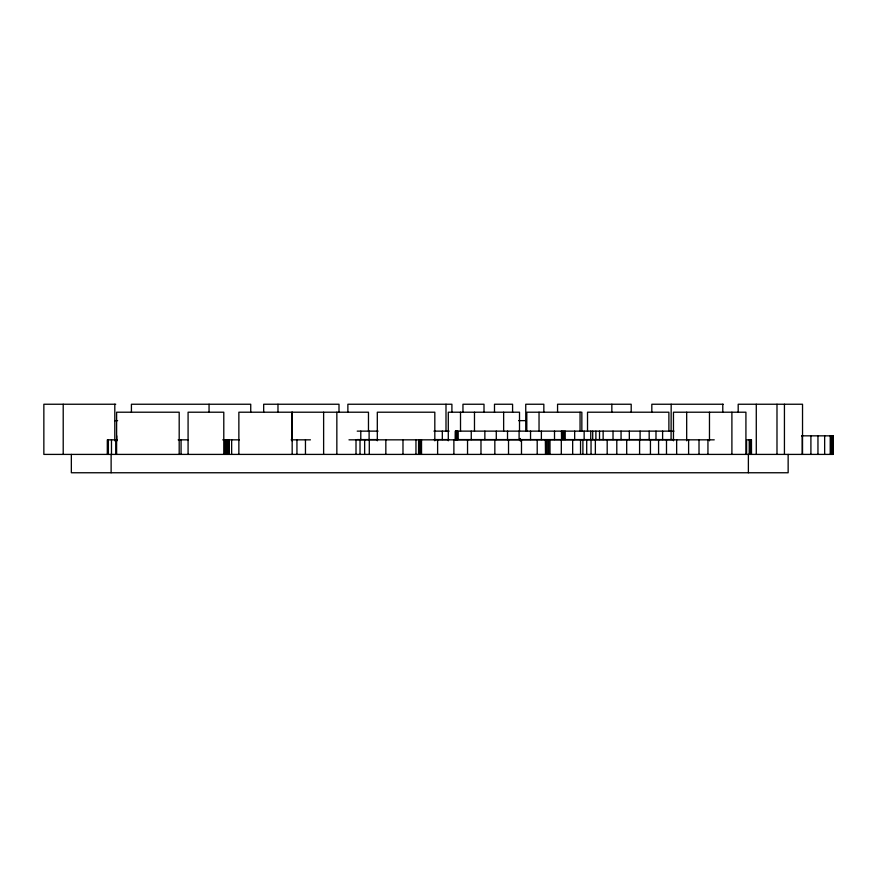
<?xml version="1.0" encoding="UTF-8"?>
<svg xmlns="http://www.w3.org/2000/svg" width="877" height="877" viewBox="0 0 877 877"><rect width="100%" height="100%" fill="white"/><g stroke="black" fill="none" stroke-linecap="round" stroke-linejoin="round"><path stroke-width="1.32" d="M115.72 404.242L43.85 404.242L43.85 454.407L833.062 454.407L833.04 435.836L801.567 435.836M723.196 404.242L651.819 404.242L651.819 412.376M114.832 420.642L117.617 420.642M518.592 420.642L525.827 420.642M357.224 431.133L378.075 431.133M433.94 431.133L449.167 431.133M673.996 431.133L455.338 431.133L455.338 439.585L673.996 439.585M357.224 439.585L378.075 439.585M433.94 439.585L449.167 439.585M117.419 439.837L107.389 439.837L107.389 454.407M178.163 439.837L188.336 439.837M222.758 439.837L239.41 439.837M291.12 439.837L310.436 439.837M348.98 439.837L714.24 439.837M833.15 435.836L833.106 454.407M832.832 435.836L832.744 454.407M832.416 435.836L832.416 454.407M831.714 435.836L831.714 454.407M830.99 435.836L830.99 454.407M830.223 435.836L830.223 454.407M824.654 435.836L824.654 454.407M817.956 435.836L817.956 454.407M810.907 435.836L810.907 454.407M802.532 454.407L802.532 404.242L738.193 404.242L738.193 412.376M802.225 435.836L802.225 454.407M788.149 454.407L788.149 472.758L71.344 472.758L71.344 454.407M784.433 404.242L784.433 454.407M776.989 404.242L776.989 454.407M756.281 404.242L756.281 454.407M751.49 454.407L751.468 439.837L746.601 439.837L746.601 454.407M751.183 439.837L751.183 454.407M750.8 439.837L750.8 454.407M750.482 439.837L750.482 454.407M750.065 439.837L750.065 454.407M749.638 439.837L749.638 454.407M749.254 439.837L749.254 454.407M748.377 454.407L748.377 472.758M745.921 454.407L745.921 412.212L673.459 412.212L673.459 440.802M731.9 412.212L731.9 454.407M722.78 404.242L722.78 412.376M709.471 412.212L709.471 440.802M707.947 439.837L707.947 454.407M699.013 439.837L699.013 454.407M688.609 439.837L688.609 454.407M686.68 412.212L686.68 440.802M676.649 439.837L676.649 454.407M671.179 404.242L671.08 439.585M668.888 431.276L668.888 412.212L587.524 412.212L587.524 431.276M666.498 439.837L666.498 454.407M662.606 431.133L662.606 439.585M658.583 439.837L658.583 454.407M655.985 431.133L655.985 439.585M650.438 439.837L650.438 454.407M649.177 431.133L649.177 439.585M640.1 431.133L640.1 439.585M639.585 439.837L639.585 454.407M631.199 412.376L631.199 404.242L557.564 404.242L557.564 412.376M629.324 431.133L629.324 439.585M626.693 439.837L626.693 454.407M621.059 431.133L621.059 439.585M616.794 439.837L616.794 454.407M613.023 431.133L613.023 439.585M611.839 404.242L611.839 412.376M607.191 439.837L607.191 454.407M603.135 431.133L603.135 439.585M599.517 431.133L599.517 439.585M595.889 431.133L595.889 439.585M595.362 439.837L595.362 454.407M592.709 431.133L592.709 439.585M591.043 439.837L591.043 454.407M590.747 431.133L590.747 439.585M586.702 439.837L586.702 454.407M584.148 431.133L584.148 439.585M582.898 439.837L582.898 454.407M581.846 431.276L581.846 412.212L526.803 412.212L526.803 431.276M580.541 439.837L580.541 454.407M580.059 412.212L580.059 431.276M574.665 431.133L574.665 439.585M572.659 439.837L572.659 454.407M565.205 431.133L565.205 439.585M564.075 431.133L564.075 439.585M562.935 431.133L562.935 439.585M561.773 431.133L561.773 439.585M561.631 431.133L561.609 439.585L561.477 431.133M561.313 439.837L561.313 454.407M554.516 431.133L554.516 439.585M550 439.837L550 454.407M548.64 439.837L548.64 454.407M547.27 439.837L547.27 454.407M545.889 439.837L545.889 454.407M545.691 439.837L545.834 454.407M545.669 454.407L545.505 439.837L545.494 454.407M543.839 412.376L543.839 404.242L525.751 404.242L525.751 431.363M541.383 431.133L541.383 439.585M539.037 412.212L539.037 431.276M537.206 439.837L537.206 454.407M530.541 431.133L530.541 439.585M521.486 439.837L521.486 454.407M520.346 438.489L520.346 441.142M519.513 431.276L519.513 412.212L448.29 412.212L448.29 440.802M519.096 431.133L519.096 439.585M512.585 412.376L512.585 404.242L494.496 404.242L494.496 412.376M508.528 439.837L508.528 454.407M507.52 431.133L507.52 439.585M503.639 412.212L503.639 431.276M496.283 431.133L496.283 439.585M494.836 439.837L494.836 454.407M484.86 431.133L484.86 439.585M484.005 412.376L484.005 404.242L462.957 404.242L462.957 412.376M480.98 439.837L480.98 454.407M474.479 412.212L474.479 431.276M471.256 431.133L471.256 439.585M467.54 439.837L467.54 454.407M460.513 412.212L460.513 431.276M457.816 431.133L457.816 439.585M457.63 431.133L457.63 439.585M457.432 431.133L457.432 439.585M457.246 431.133L457.246 439.585M457.049 431.133L457.049 439.585M456.862 431.133L456.862 439.585M456.676 431.133L456.676 439.585M456.5 431.133L456.5 439.585M456.325 431.133L456.325 439.585M456.15 431.133L455.985 439.585M455.832 431.133L455.832 439.585M455.678 431.133L455.678 439.585M455.547 431.133L455.481 439.585M453.88 439.837L453.88 454.407M451.907 412.376L451.907 404.242L347.873 404.242L347.873 412.376M445.998 404.242L445.998 431.363M442.315 431.133L442.315 439.585M437.612 439.837L437.612 454.407M434.817 440.802L434.817 412.212L377.307 412.212L377.307 440.802M421.53 439.837L421.53 454.407M421.3 439.837L421.3 454.407M421.081 439.837L421.081 454.407M420.85 439.837L420.85 454.407M420.62 439.837L420.62 454.407M420.39 439.837L420.39 454.407M420.171 439.837L420.171 454.407M419.951 439.837L419.951 454.407M419.743 439.837L419.743 454.407M419.535 439.837L419.535 454.407M419.349 439.837L419.349 454.407M419.151 439.837L419.151 454.407M418.976 439.837L418.976 454.407M418.811 439.837L418.702 454.407M418.614 439.837L418.548 454.407M415.961 439.837L415.961 454.407M402.981 439.837L402.981 454.407M385.836 439.837L385.836 454.407M369.294 439.837L369.294 454.407M369.107 431.133L369.107 439.585M368.472 431.276L368.472 412.212L238.862 412.212L238.862 454.407M364.646 439.837L364.646 454.407M360.787 431.133L360.787 439.585M360.019 439.837L360.019 454.407M356.007 439.837L356.007 454.407M339.004 412.376L339.004 404.242L263.681 404.242L263.681 412.376M336.845 412.212L336.845 454.407M323.624 412.212L323.624 454.407M305.459 439.837L305.459 454.407M296.941 439.837L296.941 454.407M292.173 412.212L292.173 454.407M291.997 412.212L291.997 440.802M277.976 404.242L277.976 412.376M250.734 412.376L250.734 404.242L131.418 404.242L131.418 412.376M231.649 439.837L231.649 454.407M228.875 439.837L229.007 454.407M228.689 439.837L228.831 454.407M228.426 439.837L228.426 454.407M227.669 439.837L227.669 454.407M227.088 439.837L227.088 454.407M226.507 439.837L226.507 454.407M225.926 439.837L225.926 454.407M225.356 439.837L225.356 454.407M224.797 439.837L224.797 454.407M223.788 454.407L223.788 412.212L188.084 412.212L188.084 454.407M209.055 404.242L209.055 412.376M181.068 439.837L181.068 454.407M179.193 454.407L179.193 412.212L116.608 412.212L116.608 454.407M116.696 435.836L116.696 441.142M115.775 439.837L115.775 454.407M114.799 404.242L114.799 440.846M111.478 439.837L111.478 454.407M111.127 454.407L111.127 472.758M108.375 439.837L108.375 454.407M107.575 439.837L107.575 454.407M63.21 404.242L63.21 454.407"/></g></svg>
